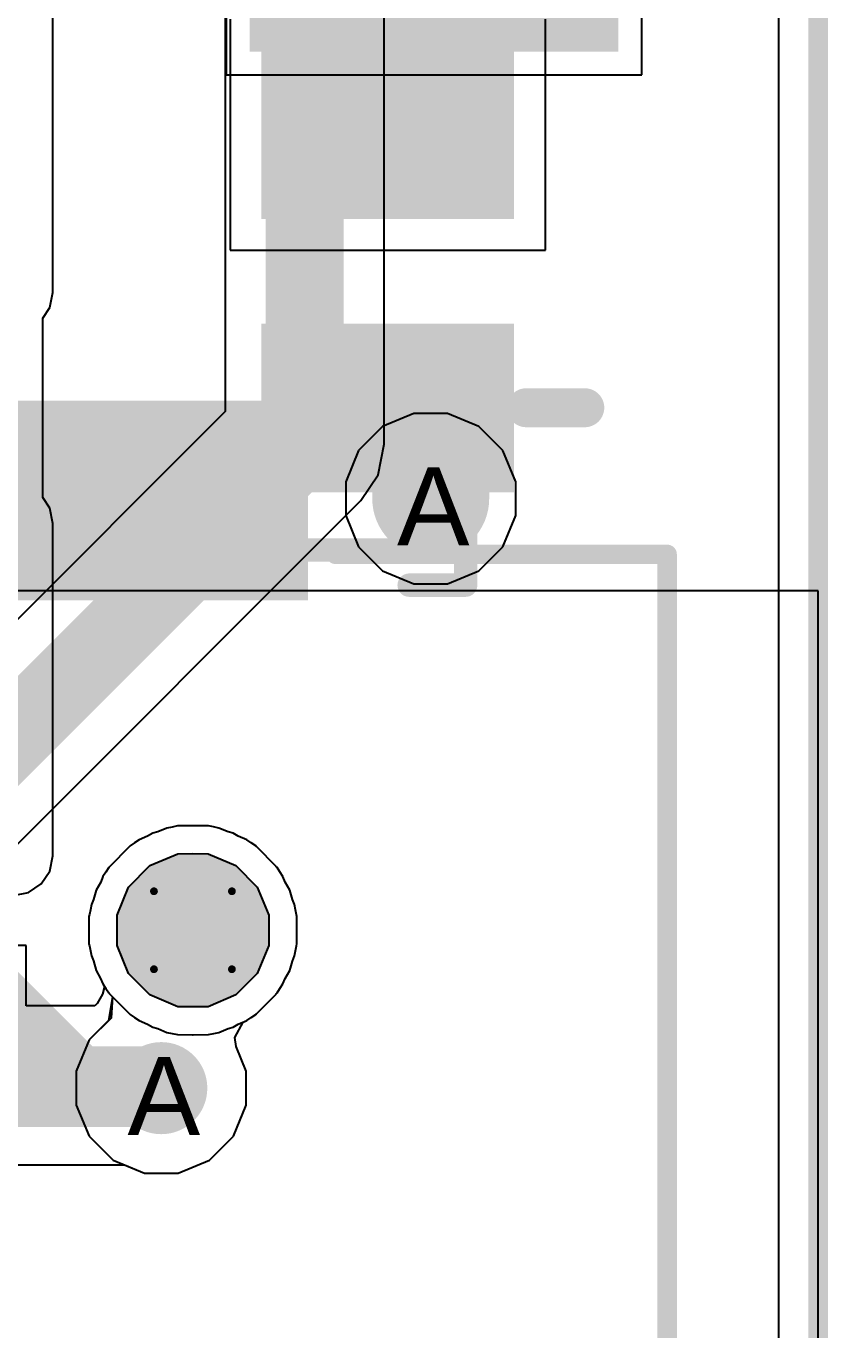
# Model space of a CAD drawing. Header units: inches. Extents: x 0 to 5271, y 0 to 5417.
# Drawn here: x 144.84 to 150.06, y 63.76 to 72.26 of the extents above; entities that cross this region are included whole.
import ezdxf

# ---------------------------------------------------------------- set-up
doc = ezdxf.new("R2010")
doc.units = ezdxf.units.IN
for name, color, linetype in [('Board_Outline', 216, 'Continuous'), ('Bottom Layer', 5, 'Continuous'), ('Bottom Overlay', 54, 'Continuous'), ('Bottom Paste', 16, 'Continuous'), ('Bottom Solder', 6, 'Continuous'), ('Drill Drawing', 1, 'Continuous'), ('L2_GND1', 16, 'Continuous'), ('L3_SIG1', 76, 'Continuous'), ('L4_PWR', 90, 'Continuous'), ('L5_GND2', 156, 'Continuous'), ('L6_SIG2', 130, 'Continuous'), ('L7_GND3', 216, 'Continuous'), ('Multi-Layer', 9, 'Continuous'), ('Pad Holes', 156, 'Continuous'), ('Top Layer', 1, 'Continuous'), ('Top Overlay', 2, 'Continuous'), ('Top Paste', 8, 'Continuous'), ('Top Solder', 216, 'Continuous'), ('Via Holes', 16, 'Continuous')]:
    doc.layers.add(name, color=color, linetype=linetype)
doc.styles.add('Arial', font='', dxfattribs={"height": 0.2})
doc.styles.get('Arial').set_extended_font_data('Arial')

# ---------------------------------------------------------------- blocks, each defined once
blk = doc.blocks.new('TF31_30S_0_5SH_800__B_121')
at = {"layer": 'Bottom Layer'}
blk.add_hatch(color=5, dxfattribs=at).paths.add_polyline_path([(10.15, 0.525), (8.25, 0.525), (8.25, 2.725), (10.15, 2.725)])
at = {"layer": 'Bottom Paste'}
blk.add_hatch(color=16, dxfattribs=at).paths.add_polyline_path([(10.15, 0.525), (8.25, 0.525), (8.25, 2.725), (10.15, 2.725)])
at = {"layer": 'Bottom Solder'}
blk.add_hatch(color=6, dxfattribs=at).paths.add_polyline_path([(10.2516, 0.4234), (8.1484, 0.4234), (8.1484, 2.8266), (10.2516, 2.8266)])
blk = doc.blocks.new('SMD3535_338')
at = {"layer": 'Top Layer'}
for points in [[(-2.41, 1.3885), (-0.865, 1.3885), (-0.865, 0.3915), (-2.41, 0.3915)], [(0.8651, 1.3885), (2.4101, 1.3885), (2.4101, 0.3915), (0.8651, 0.3915)], [(-2.41, -0.3915), (-0.865, -0.3915), (-0.865, -1.3885), (-2.41, -1.3885)], [(0.8651, -0.3915), (2.4101, -0.3915), (2.4101, -1.3885), (0.8651, -1.3885)]]:
    blk.add_hatch(color=1, dxfattribs=at).paths.add_polyline_path(points)
at = {"layer": 'Top Paste'}
for points in [[(-2.41, 1.3885), (-0.865, 1.3885), (-0.865, 0.3915), (-2.41, 0.3915)], [(0.8651, 1.3885), (2.4101, 1.3885), (2.4101, 0.3915), (0.8651, 0.3915)], [(-2.41, -0.3915), (-0.865, -0.3915), (-0.865, -1.3885), (-2.41, -1.3885)], [(0.8651, -0.3915), (2.4101, -0.3915), (2.4101, -1.3885), (0.8651, -1.3885)]]:
    blk.add_hatch(color=8, dxfattribs=at).paths.add_polyline_path(points)
at = {"layer": 'Top Solder'}
for points in [[(-2.4608, 1.4393), (-0.8142, 1.4393), (-0.8142, 0.3407), (-2.4608, 0.3407)], [(0.8143, 1.4393), (2.4609, 1.4393), (2.4609, 0.3407), (0.8143, 0.3407)], [(-2.4608, -0.3407), (-0.8142, -0.3407), (-0.8142, -1.4393), (-2.4608, -1.4393)], [(0.8143, -0.3407), (2.4609, -0.3407), (2.4609, -1.4393), (0.8143, -1.4393)]]:
    blk.add_hatch(color=216, dxfattribs=at).paths.add_polyline_path(points)
at = {"layer": 'Top Overlay'}
for points in [[(-1.9162, 1.5789, 0.1524, 0.1524, 0), (-1.9162, 1.8162, 0.1524, 0.1524, 0)], [(-1.9162, 1.8162, 0.1524, 0.1524, 0), (1.9162, 1.8162, 0.1524, 0.1524, 0)], [(1.9162, 1.5789, 0.1524, 0.1524, 0), (1.9162, 1.8162, 0.1524, 0.1524, 0)], [(-2.7432, 0.8382, 0.254, 0.254, 0), (-2.7432, 1.0922, 0.254, 0.254, 0)], [(-2.7432, 1.0922, 0.254, 0.254, 0), (-2.6162, 0.9652, 0.254, 0.254, 0)], [(-2.7432, 0.8382, 0.254, 0.254, 0), (-2.6162, 0.9652, 0.254, 0.254, 0)], [(2.54, -0.889, 0.254, 0.254, 0), (2.921, -0.889, 0.254, 0.254, 0)], [(-1.9162, -1.8162, 0.1524, 0.1524, 0), (-1.9162, -1.5789, 0.1524, 0.1524, 0)], [(1.9162, -1.8162, 0.1524, 0.1524, 0), (1.9162, -1.5789, 0.1524, 0.1524, 0)], [(2.1448, -2.0448, 0.1524, 0.1524, 0), (2.1448, -1.5789, 0.1524, 0.1524, 0)], [(-1.9162, -1.8162, 0.1524, 0.1524, 0), (1.9162, -1.8162, 0.1524, 0.1524, 0)], [(1.7768, -2.0448, 0.1524, 0.1524, 0), (2.1448, -2.0448, 0.1524, 0.1524, 0)]]:
    blk.add_lwpolyline(points, format="xyseb", dxfattribs=at)
for points in [[(-1.9543, 1.8162, 0.0762, 0.0762, 1), (-1.8781, 1.8162, 0.0762, 0.0762, 1)], [(-1.9543, 1.8162, 0.0762, 0.0762, 1), (-1.8781, 1.8162, 0.0762, 0.0762, 1)], [(1.8781, 1.8162, 0.0762, 0.0762, 1), (1.9543, 1.8162, 0.0762, 0.0762, 1)], [(1.8781, 1.8162, 0.0762, 0.0762, 1), (1.9543, 1.8162, 0.0762, 0.0762, 1)], [(-1.9543, 1.5789, 0.0762, 0.0762, 1), (-1.8781, 1.5789, 0.0762, 0.0762, 1)], [(1.8781, 1.5789, 0.0762, 0.0762, 1), (1.9543, 1.5789, 0.0762, 0.0762, 1)], [(-2.8067, 1.0922, 0.127, 0.127, 1), (-2.6797, 1.0922, 0.127, 0.127, 1)], [(-2.8067, 1.0922, 0.127, 0.127, 1), (-2.6797, 1.0922, 0.127, 0.127, 1)], [(-2.6797, 0.9652, 0.127, 0.127, 1), (-2.5527, 0.9652, 0.127, 0.127, 1)], [(-2.6797, 0.9652, 0.127, 0.127, 1), (-2.5527, 0.9652, 0.127, 0.127, 1)], [(-2.8067, 0.8382, 0.127, 0.127, 1), (-2.6797, 0.8382, 0.127, 0.127, 1)], [(-2.8067, 0.8382, 0.127, 0.127, 1), (-2.6797, 0.8382, 0.127, 0.127, 1)], [(2.4765, -0.889, 0.127, 0.127, 1), (2.6035, -0.889, 0.127, 0.127, 1)], [(2.8575, -0.889, 0.127, 0.127, 1), (2.9845, -0.889, 0.127, 0.127, 1)], [(-1.9543, -1.5789, 0.0762, 0.0762, 1), (-1.8781, -1.5789, 0.0762, 0.0762, 1)], [(1.8781, -1.5789, 0.0762, 0.0762, 1), (1.9543, -1.5789, 0.0762, 0.0762, 1)], [(2.1067, -1.5789, 0.0762, 0.0762, 1), (2.1829, -1.5789, 0.0762, 0.0762, 1)], [(-1.9543, -1.8162, 0.0762, 0.0762, 1), (-1.8781, -1.8162, 0.0762, 0.0762, 1)], [(-1.9543, -1.8162, 0.0762, 0.0762, 1), (-1.8781, -1.8162, 0.0762, 0.0762, 1)], [(1.8781, -1.8162, 0.0762, 0.0762, 1), (1.9543, -1.8162, 0.0762, 0.0762, 1)], [(1.8781, -1.8162, 0.0762, 0.0762, 1), (1.9543, -1.8162, 0.0762, 0.0762, 1)], [(1.7387, -2.0448, 0.0762, 0.0762, 1), (1.8149, -2.0448, 0.0762, 0.0762, 1)], [(2.1067, -2.0448, 0.0762, 0.0762, 1), (2.1829, -2.0448, 0.0762, 0.0762, 1)], [(2.1067, -2.0448, 0.0762, 0.0762, 1), (2.1829, -2.0448, 0.0762, 0.0762, 1)]]:
    blk.add_lwpolyline(points, format="xyseb", close=True, dxfattribs=at)
blk = doc.blocks.new('TF_01A_B_532')
at = {"layer": 'Bottom Layer'}
blk.add_hatch(color=5, dxfattribs=at).paths.add_polyline_path([(-8.3458, 6.3999), (-7.1459, 6.3999), (-7.1459, 4.1999), (-8.3458, 4.1999)])
at = {"layer": 'Bottom Paste'}
blk.add_hatch(color=16, dxfattribs=at).paths.add_polyline_path([(-8.3458, 6.3999), (-7.1459, 6.3999), (-7.1459, 4.1999), (-8.3458, 4.1999)])
at = {"layer": 'Bottom Solder'}
blk.add_hatch(color=6, dxfattribs=at).paths.add_polyline_path([(-8.3966, 6.4507), (-7.0951, 6.4507), (-7.0951, 4.1491), (-8.3966, 4.1491)])
h = blk.add_hatch(color=6, dxfattribs=at)
edge = h.paths.add_edge_path()
edge.add_arc((-4.946, 5.7), 0.1016, 0, 360)
at = {"layer": 'Pad Holes'}
h = blk.add_hatch(color=7, dxfattribs=at)
edge = h.paths.add_edge_path()
edge.add_arc((-4.946, 5.7), 0.5, 0, 360)
at = {"layer": 'Top Solder'}
h = blk.add_hatch(color=216, dxfattribs=at)
edge = h.paths.add_edge_path()
edge.add_arc((-4.946, 5.7), 0.1016, 0, 360)
at = {"layer": 'Bottom Overlay'}
for points in [[(-7.3948, 6.6304, 0.127, 0.127, 0), (-7.3948, 8.7894, 0.127, 0.127, 0)], [(-0.0212, 8.7894, 0.127, 0.127, 0), (-7.3948, 8.7894, 0.127, 0.127, 0)]]:
    blk.add_lwpolyline(points, format="xyseb", dxfattribs=at)
for points in [[(-7.4266, 8.7894, 0.0635, 0.0635, 1), (-7.3631, 8.7894, 0.0635, 0.0635, 1)], [(-7.4266, 8.7894, 0.0635, 0.0635, 1), (-7.3631, 8.7894, 0.0635, 0.0635, 1)], [(-7.4266, 6.6304, 0.0635, 0.0635, 1), (-7.3631, 6.6304, 0.0635, 0.0635, 1)]]:
    blk.add_lwpolyline(points, format="xyseb", close=True, dxfattribs=at)
at = {"layer": 'Multi-Layer'}
for p, q in [((-5.3675, 5.9802), (-5.2271, 6.1189)), ((-5.2271, 6.1189), (-5.0446, 6.1938)), ((-5.0446, 6.1938), (-4.8473, 6.1938)), ((-4.8473, 6.1938), (-4.6648, 6.1189)), ((-4.6648, 6.1189), (-4.5244, 5.9802)), ((-5.4447, 5.7987), (-5.3675, 5.9802)), ((-4.5244, 5.9802), (-4.4472, 5.7987)), ((-5.4459, 5.7), (-5.4447, 5.7987)), ((-4.4472, 5.7987), (-4.446, 5.7)), ((-5.4447, 5.6014), (-5.4459, 5.7)), ((-4.446, 5.7), (-4.4472, 5.6014)), ((-4.446, 5.7), (-4.446, 5.7)), ((-5.3675, 5.4198), (-5.4447, 5.6014)), ((-4.4472, 5.6014), (-4.5244, 5.4198)), ((-5.2271, 5.2811), (-5.3675, 5.4198)), ((-4.5244, 5.4198), (-4.6648, 5.2811)), ((-5.0446, 5.2062), (-5.2271, 5.2811)), ((-4.6648, 5.2811), (-4.8473, 5.2062)), ((-4.8473, 5.2062), (-5.0446, 5.2062))]:
    blk.add_line(p, q, dxfattribs=at)

msp = doc.modelspace()

# ---------------------------------------------------------------- hatches: boundary and pattern name
at = {"layer": 'Bottom Layer'}
h = msp.add_hatch(color=5, dxfattribs=at)
edge = h.paths.add_edge_path()
edge.add_arc((147.4755, 69.1796), 0.3, 0, 360)
h = msp.add_hatch(color=5, dxfattribs=at)
edge = h.paths.add_edge_path()
edge.add_arc((145.7198, 65.3393), 0.3, 0, 360)
at = {"layer": 'L2_GND1'}
h = msp.add_hatch(color=16, dxfattribs=at)
edge = h.paths.add_edge_path()
edge.add_arc((147.4755, 69.1796), 0.3, 0, 360)
h = msp.add_hatch(color=16, dxfattribs=at)
edge = h.paths.add_edge_path()
edge.add_arc((145.7198, 65.3393), 0.3, 0, 360)
at = {"layer": 'L3_SIG1'}
h = msp.add_hatch(color=76, dxfattribs=at)
edge = h.paths.add_edge_path()
edge.add_arc((147.4755, 69.1796), 0.3, 0, 360)
h = msp.add_hatch(color=76, dxfattribs=at)
edge = h.paths.add_edge_path()
edge.add_arc((145.7198, 65.3393), 0.3, 0, 360)
at = {"layer": 'L4_PWR'}
h = msp.add_hatch(color=90, dxfattribs=at)
edge = h.paths.add_edge_path()
edge.add_arc((147.4755, 69.1796), 0.3, 0, 360)
h = msp.add_hatch(color=90, dxfattribs=at)
edge = h.paths.add_edge_path()
edge.add_arc((145.7198, 65.3393), 0.3, 0, 360)
at = {"layer": 'L5_GND2'}
h = msp.add_hatch(color=156, dxfattribs=at)
edge = h.paths.add_edge_path()
edge.add_arc((147.4755, 69.1796), 0.3, 0, 360)
h = msp.add_hatch(color=156, dxfattribs=at)
edge = h.paths.add_edge_path()
edge.add_arc((145.7198, 65.3393), 0.3, 0, 360)
at = {"layer": 'L6_SIG2'}
h = msp.add_hatch(color=130, dxfattribs=at)
edge = h.paths.add_edge_path()
edge.add_arc((147.4755, 69.1796), 0.3, 0, 360)
h = msp.add_hatch(color=130, dxfattribs=at)
edge = h.paths.add_edge_path()
edge.add_arc((145.7198, 65.3393), 0.3, 0, 360)
at = {"layer": 'L7_GND3'}
h = msp.add_hatch(color=216, dxfattribs=at)
edge = h.paths.add_edge_path()
edge.add_arc((147.4755, 69.1796), 0.3, 0, 360)
h = msp.add_hatch(color=216, dxfattribs=at)
edge = h.paths.add_edge_path()
edge.add_arc((145.7198, 65.3393), 0.3, 0, 360)
at = {"layer": 'Top Layer'}
h = msp.add_hatch(color=1, dxfattribs=at)
edge = h.paths.add_edge_path()
edge.add_arc((147.4755, 69.1796), 0.3, 0, 360)
h = msp.add_hatch(color=1, dxfattribs=at)
edge = h.paths.add_edge_path()
edge.add_arc((145.7198, 65.3393), 0.3, 0, 360)
at = {"layer": 'Via Holes'}
h = msp.add_hatch(color=7, dxfattribs=at)
edge = h.paths.add_edge_path()
edge.add_arc((147.4755, 69.1796), 0.15, 0, 360)
h = msp.add_hatch(color=7, dxfattribs=at)
edge = h.paths.add_edge_path()
edge.add_arc((145.7198, 65.3393), 0.15, 0, 360)

# ---------------------------------------------------------------- linework, layer by layer
at = {"layer": 'Board_Outline'}
msp.add_lwpolyline([(150, 0, 0.127, 0.127, 0), (150, 110, 0.127, 0.127, 0)], format="xyseb", dxfattribs=at)
at = {"layer": 'Bottom Layer'}
for p, q in [((149.741, 109.741), (149.741, 68.5799)), ((146.1432, 74.348), (146.1432, 71.94)), ((148.8512, 71.94), (148.8512, 74.348)), ((146.1432, 71.94), (148.8512, 71.94)), ((149.741, 68.5799), (133.8722, 68.5799)), ((150, 68.5799), (134.1262, 68.5799)), ((150, 53.0937), (150, 68.5799))]:
    msp.add_line(p, q, dxfattribs=at)
at = {"layer": 'Drill Drawing'}
for points in [[(145.6721, 66.622, 0.0508, 0.0508, 0), (146.1801, 66.622, 0.0508, 0.0508, 0)], [(145.6721, 66.114, 0.0508, 0.0508, 0), (145.6721, 66.622, 0.0508, 0.0508, 0)], [(146.1801, 66.114, 0.0508, 0.0508, 0), (146.1801, 66.622, 0.0508, 0.0508, 0)], [(145.6721, 66.114, 0.0508, 0.0508, 0), (146.1801, 66.114, 0.0508, 0.0508, 0)]]:
    msp.add_lwpolyline(points, format="xyseb", dxfattribs=at)
for points in [[(145.6594, 66.622, 0.0254, 0.0254, 1), (145.6848, 66.622, 0.0254, 0.0254, 1)], [(145.6594, 66.622, 0.0254, 0.0254, 1), (145.6848, 66.622, 0.0254, 0.0254, 1)], [(146.1674, 66.622, 0.0254, 0.0254, 1), (146.1928, 66.622, 0.0254, 0.0254, 1)], [(146.1674, 66.622, 0.0254, 0.0254, 1), (146.1928, 66.622, 0.0254, 0.0254, 1)], [(145.6594, 66.114, 0.0254, 0.0254, 1), (145.6848, 66.114, 0.0254, 0.0254, 1)], [(145.6594, 66.114, 0.0254, 0.0254, 1), (145.6848, 66.114, 0.0254, 0.0254, 1)], [(146.1674, 66.114, 0.0254, 0.0254, 1), (146.1928, 66.114, 0.0254, 0.0254, 1)], [(146.1674, 66.114, 0.0254, 0.0254, 1), (146.1928, 66.114, 0.0254, 0.0254, 1)]]:
    msp.add_lwpolyline(points, format="xyseb", close=True, dxfattribs=at)
at = {"layer": 'L2_GND1'}
for p, q in [((149.741, 73.9214), (149.741, 49.6387)), ((147.3653, 69.7336), (147.1617, 69.6492)), ((147.5857, 69.7336), (147.3653, 69.7336)), ((147.7893, 69.6492), (147.5857, 69.7336)), ((147.1617, 69.6492), (147.0058, 69.4934)), ((147.9451, 69.4934), (147.7893, 69.6492)), ((147.0058, 69.4934), (146.9215, 69.2898)), ((148.0295, 69.2898), (147.9451, 69.4934)), ((146.9215, 69.2898), (146.9215, 69.0694)), ((148.0295, 69.0694), (148.0295, 69.2898)), ((146.9215, 69.0694), (147.0058, 68.8658)), ((147.9451, 68.8658), (148.0295, 69.0694)), ((147.0058, 68.8658), (147.1617, 68.7099)), ((147.7893, 68.7099), (147.9451, 68.8658)), ((147.1617, 68.7099), (147.3653, 68.6256)), ((147.5857, 68.6256), (147.7893, 68.7099)), ((147.3653, 68.6256), (147.5857, 68.6256)), ((145.7566, 67.0336), (145.6976, 67.0085)), ((145.7905, 67.0406), (145.7566, 67.0336)), ((145.8253, 67.048), (145.7905, 67.0406)), ((145.9239, 67.0492), (145.8253, 67.048)), ((145.9262, 67.0488), (145.9239, 67.0492)), ((145.9284, 67.0492), (145.9262, 67.0488)), ((146.0271, 67.048), (145.9284, 67.0492)), ((146.061, 67.0408), (146.0271, 67.048)), ((146.0957, 67.0336), (146.061, 67.0408)), ((146.1548, 67.0085), (146.0957, 67.0336)), ((145.546, 66.9366), (145.517, 66.9169)), ((145.575, 66.9564), (145.546, 66.9366)), ((145.6303, 66.9799), (145.575, 66.9564)), ((145.6645, 66.9996), (145.6303, 66.9799)), ((145.6976, 67.0085), (145.6645, 66.9996)), ((146.1878, 66.9996), (146.1548, 67.0085)), ((146.2218, 66.98), (146.1878, 66.9996)), ((146.2773, 66.9564), (146.2218, 66.98)), ((146.3062, 66.9367), (146.2773, 66.9564)), ((146.3354, 66.9169), (146.3062, 66.9367)), ((145.51, 66.9104), (145.3838, 66.7842)), ((145.5112, 66.9111), (145.51, 66.9104)), ((145.517, 66.9169), (145.5112, 66.9111)), ((146.3412, 66.9111), (146.3354, 66.9169)), ((146.3423, 66.9104), (146.3412, 66.9111)), ((146.4685, 66.7842), (146.3423, 66.9104)), ((145.3783, 66.7766), (145.359, 66.7472)), ((145.3808, 66.7791), (145.3783, 66.7766)), ((145.3838, 66.7842), (145.3808, 66.7791)), ((146.4714, 66.7792), (146.4685, 66.7842)), ((146.474, 66.7766), (146.4714, 66.7792)), ((146.4931, 66.7476), (146.474, 66.7766)), ((145.3249, 66.6822), (145.2945, 66.6296)), ((145.3396, 66.718), (145.3249, 66.6822)), ((145.359, 66.7472), (145.3396, 66.718)), ((146.5127, 66.718), (146.4931, 66.7476)), ((146.5276, 66.6819), (146.5127, 66.718)), ((146.5578, 66.6296), (146.5276, 66.6819)), ((145.2945, 66.6296), (145.2781, 66.5682)), ((146.5741, 66.5685), (146.5578, 66.6296)), ((145.2646, 66.5355), (145.2579, 66.5012)), ((145.2781, 66.5682), (145.2646, 66.5355)), ((146.5877, 66.5355), (146.5741, 66.5685)), ((146.5944, 66.5011), (146.5877, 66.5355)), ((145.2516, 66.4695), (145.2483, 66.4573)), ((145.2483, 66.4573), (145.2483, 66.2788)), ((145.2579, 66.5012), (145.2516, 66.4695)), ((146.6008, 66.4688), (146.5944, 66.5011)), ((146.6039, 66.4573), (146.6008, 66.4688)), ((146.6039, 66.2788), (146.6039, 66.4573)), ((145.2483, 66.2788), (145.2516, 66.2667)), ((145.2516, 66.2667), (145.258, 66.2347)), ((146.5944, 66.2349), (146.6009, 66.2674)), ((146.6009, 66.2674), (146.6039, 66.2788)), ((145.258, 66.2347), (145.2646, 66.2005)), ((145.2646, 66.2005), (145.2781, 66.1677)), ((146.5741, 66.1673), (146.5877, 66.2005)), ((146.5877, 66.2005), (146.5944, 66.2349)), ((145.2781, 66.1677), (145.2945, 66.1064)), ((145.2945, 66.1064), (145.3248, 66.054)), ((146.5277, 66.0543), (146.5578, 66.1064)), ((146.5578, 66.1064), (146.5741, 66.1673)), ((145.3248, 66.054), (145.3396, 66.018)), ((145.3396, 66.018), (145.359, 65.9888)), ((146.4933, 65.9886), (146.5127, 66.018)), ((146.5127, 66.018), (146.5277, 66.0543)), ((145.359, 65.9888), (145.3783, 65.9594)), ((145.4015, 65.9341), (145.3765, 65.7795)), ((145.3783, 65.9594), (145.3809, 65.9568)), ((145.3809, 65.9568), (145.3838, 65.9518)), ((145.3838, 65.9518), (145.4015, 65.9341)), ((146.3423, 65.8256), (146.4685, 65.9518)), ((146.4685, 65.9518), (146.4713, 65.9567)), ((146.4713, 65.9567), (146.474, 65.9594)), ((146.474, 65.9594), (146.4933, 65.9886)), ((145.3765, 65.7795), (145.2501, 65.6531)), ((146.1982, 65.6691), (146.253, 65.7692)), ((146.253, 65.7692), (146.2773, 65.7796)), ((146.2773, 65.7796), (146.3064, 65.7994)), ((146.3064, 65.7994), (146.3354, 65.819)), ((146.3354, 65.819), (146.3413, 65.8251)), ((146.3413, 65.8251), (146.3423, 65.8256)), ((146.2073, 65.6102), (146.1982, 65.6691)), ((145.2501, 65.6531), (145.1658, 65.4495)), ((146.2738, 65.4495), (146.2073, 65.6102)), ((145.1658, 65.4495), (145.1658, 65.2291)), ((146.2738, 65.2291), (146.2738, 65.4495)), ((145.1658, 65.2291), (145.2501, 65.0255)), ((146.1895, 65.0255), (146.2738, 65.2291)), ((145.2501, 65.0255), (145.406, 64.8697)), ((146.0336, 64.8697), (146.1895, 65.0255)), ((145.406, 64.8697), (145.6096, 64.7853)), ((145.83, 64.7853), (146.0336, 64.8697)), ((145.6096, 64.7853), (145.83, 64.7853))]:
    msp.add_line(p, q, dxfattribs=at)
at = {"layer": 'L3_SIG1'}
for p, q in [((149.741, 109.741), (149.741, 0.259)), ((145.7566, 67.0336), (145.6976, 67.0085)), ((145.7905, 67.0406), (145.7566, 67.0336)), ((145.8253, 67.048), (145.7905, 67.0406)), ((145.9239, 67.0492), (145.8253, 67.048)), ((145.9262, 67.0488), (145.9239, 67.0492)), ((145.9284, 67.0492), (145.9262, 67.0488)), ((146.0271, 67.048), (145.9284, 67.0492)), ((146.061, 67.0408), (146.0271, 67.048)), ((146.0957, 67.0336), (146.061, 67.0408)), ((146.1548, 67.0085), (146.0957, 67.0336)), ((145.546, 66.9366), (145.517, 66.9169)), ((145.575, 66.9564), (145.546, 66.9366)), ((145.6303, 66.9799), (145.575, 66.9564)), ((145.6645, 66.9996), (145.6303, 66.9799)), ((145.6976, 67.0085), (145.6645, 66.9996)), ((146.1878, 66.9996), (146.1548, 67.0085)), ((146.2218, 66.98), (146.1878, 66.9996)), ((146.2773, 66.9564), (146.2218, 66.98)), ((146.3062, 66.9367), (146.2773, 66.9564)), ((146.3354, 66.9169), (146.3062, 66.9367)), ((145.51, 66.9104), (145.3838, 66.7842)), ((145.5112, 66.9111), (145.51, 66.9104)), ((145.517, 66.9169), (145.5112, 66.9111)), ((146.3412, 66.9111), (146.3354, 66.9169)), ((146.3423, 66.9104), (146.3412, 66.9111)), ((146.4685, 66.7842), (146.3423, 66.9104)), ((145.3783, 66.7766), (145.359, 66.7472)), ((145.3808, 66.7791), (145.3783, 66.7766)), ((145.3838, 66.7842), (145.3808, 66.7791)), ((146.4714, 66.7792), (146.4685, 66.7842)), ((146.474, 66.7766), (146.4714, 66.7792)), ((146.4931, 66.7476), (146.474, 66.7766)), ((145.3249, 66.6822), (145.2945, 66.6296)), ((145.3396, 66.718), (145.3249, 66.6822)), ((145.359, 66.7472), (145.3396, 66.718)), ((146.5127, 66.718), (146.4931, 66.7476)), ((146.5276, 66.6819), (146.5127, 66.718)), ((146.5578, 66.6296), (146.5276, 66.6819)), ((145.2945, 66.6296), (145.2781, 66.5682)), ((146.5741, 66.5685), (146.5578, 66.6296)), ((145.2646, 66.5355), (145.2579, 66.5012)), ((145.2781, 66.5682), (145.2646, 66.5355)), ((146.5877, 66.5355), (146.5741, 66.5685)), ((146.5944, 66.5011), (146.5877, 66.5355)), ((145.2516, 66.4695), (145.2483, 66.4573)), ((145.2483, 66.4573), (145.2483, 66.2788)), ((145.2579, 66.5012), (145.2516, 66.4695)), ((146.6008, 66.4688), (146.5944, 66.5011)), ((146.6039, 66.4573), (146.6008, 66.4688)), ((146.6039, 66.2788), (146.6039, 66.4573)), ((145.2483, 66.2788), (145.2516, 66.2667)), ((145.2516, 66.2667), (145.258, 66.2347)), ((146.5944, 66.2349), (146.6009, 66.2674)), ((146.6009, 66.2674), (146.6039, 66.2788)), ((145.258, 66.2347), (145.2646, 66.2005)), ((145.2646, 66.2005), (145.2781, 66.1677)), ((146.5741, 66.1673), (146.5877, 66.2005)), ((146.5877, 66.2005), (146.5944, 66.2349)), ((145.2781, 66.1677), (145.2945, 66.1064)), ((145.2945, 66.1064), (145.3248, 66.054)), ((146.5277, 66.0543), (146.5578, 66.1064)), ((146.5578, 66.1064), (146.5741, 66.1673)), ((145.3248, 66.054), (145.3396, 66.018)), ((145.3396, 66.018), (145.359, 65.9888)), ((146.4933, 65.9886), (146.5127, 66.018)), ((146.5127, 66.018), (146.5277, 66.0543)), ((145.359, 65.9888), (145.3783, 65.9594)), ((145.4015, 65.9341), (145.3765, 65.7795)), ((145.3783, 65.9594), (145.3809, 65.9568)), ((145.3809, 65.9568), (145.3838, 65.9518)), ((145.3838, 65.9518), (145.4015, 65.9341)), ((146.3423, 65.8256), (146.4685, 65.9518)), ((146.4685, 65.9518), (146.4713, 65.9567)), ((146.4713, 65.9567), (146.474, 65.9594)), ((146.474, 65.9594), (146.4933, 65.9886)), ((145.3765, 65.7795), (145.2501, 65.6531)), ((146.1982, 65.6691), (146.253, 65.7692)), ((146.253, 65.7692), (146.2773, 65.7796)), ((146.2773, 65.7796), (146.3064, 65.7994)), ((146.3064, 65.7994), (146.3354, 65.819)), ((146.3354, 65.819), (146.3413, 65.8251)), ((146.3413, 65.8251), (146.3423, 65.8256)), ((146.2073, 65.6102), (146.1982, 65.6691)), ((145.2501, 65.6531), (145.1658, 65.4495)), ((146.2738, 65.4495), (146.2073, 65.6102)), ((145.1658, 65.4495), (145.1658, 65.2291)), ((146.2738, 65.2291), (146.2738, 65.4495)), ((145.1658, 65.2291), (145.2501, 65.0255)), ((146.1895, 65.0255), (146.2738, 65.2291)), ((145.2501, 65.0255), (145.406, 64.8697)), ((146.0336, 64.8697), (146.1895, 65.0255)), ((145.406, 64.8697), (145.6096, 64.7853)), ((145.83, 64.7853), (146.0336, 64.8697)), ((145.6096, 64.7853), (145.83, 64.7853))]:
    msp.add_line(p, q, dxfattribs=at)
at = {"layer": 'L4_PWR'}
for p, q in [((149.741, 73.9214), (149.741, 49.6387)), ((147.3653, 69.7336), (147.1617, 69.6492)), ((147.5857, 69.7336), (147.3653, 69.7336)), ((147.7893, 69.6492), (147.5857, 69.7336)), ((147.1617, 69.6492), (147.0058, 69.4934)), ((147.9451, 69.4934), (147.7893, 69.6492)), ((147.0058, 69.4934), (146.9215, 69.2898)), ((148.0295, 69.2898), (147.9451, 69.4934)), ((146.9215, 69.2898), (146.9215, 69.0694)), ((148.0295, 69.0694), (148.0295, 69.2898)), ((146.9215, 69.0694), (147.0058, 68.8658)), ((147.9451, 68.8658), (148.0295, 69.0694)), ((147.0058, 68.8658), (147.1617, 68.7099)), ((147.7893, 68.7099), (147.9451, 68.8658)), ((147.1617, 68.7099), (147.3653, 68.6256)), ((147.5857, 68.6256), (147.7893, 68.7099)), ((147.3653, 68.6256), (147.5857, 68.6256)), ((145.7566, 67.0336), (145.6976, 67.0085)), ((145.7905, 67.0406), (145.7566, 67.0336)), ((145.8253, 67.048), (145.7905, 67.0406)), ((145.9239, 67.0492), (145.8253, 67.048)), ((145.9262, 67.0488), (145.9239, 67.0492)), ((145.9284, 67.0492), (145.9262, 67.0488)), ((146.0271, 67.048), (145.9284, 67.0492)), ((146.061, 67.0408), (146.0271, 67.048)), ((146.0957, 67.0336), (146.061, 67.0408)), ((146.1548, 67.0085), (146.0957, 67.0336)), ((145.546, 66.9366), (145.517, 66.9169)), ((145.575, 66.9564), (145.546, 66.9366)), ((145.6303, 66.9799), (145.575, 66.9564)), ((145.6645, 66.9996), (145.6303, 66.9799)), ((145.6976, 67.0085), (145.6645, 66.9996)), ((146.1878, 66.9996), (146.1548, 67.0085)), ((146.2218, 66.98), (146.1878, 66.9996)), ((146.2773, 66.9564), (146.2218, 66.98)), ((146.3062, 66.9367), (146.2773, 66.9564)), ((146.3354, 66.9169), (146.3062, 66.9367)), ((145.51, 66.9104), (145.3838, 66.7842)), ((145.5112, 66.9111), (145.51, 66.9104)), ((145.517, 66.9169), (145.5112, 66.9111)), ((146.3412, 66.9111), (146.3354, 66.9169)), ((146.3423, 66.9104), (146.3412, 66.9111)), ((146.4685, 66.7842), (146.3423, 66.9104)), ((145.3783, 66.7766), (145.359, 66.7472)), ((145.3808, 66.7791), (145.3783, 66.7766)), ((145.3838, 66.7842), (145.3808, 66.7791)), ((146.4714, 66.7792), (146.4685, 66.7842)), ((146.474, 66.7766), (146.4714, 66.7792)), ((146.4931, 66.7476), (146.474, 66.7766)), ((145.3249, 66.6822), (145.2945, 66.6296)), ((145.3396, 66.718), (145.3249, 66.6822)), ((145.359, 66.7472), (145.3396, 66.718)), ((146.5127, 66.718), (146.4931, 66.7476)), ((146.5276, 66.6819), (146.5127, 66.718)), ((146.5578, 66.6296), (146.5276, 66.6819)), ((145.2945, 66.6296), (145.2781, 66.5682)), ((146.5741, 66.5685), (146.5578, 66.6296)), ((145.2646, 66.5355), (145.2579, 66.5012)), ((145.2781, 66.5682), (145.2646, 66.5355)), ((146.5877, 66.5355), (146.5741, 66.5685)), ((146.5944, 66.5011), (146.5877, 66.5355)), ((145.2516, 66.4695), (145.2483, 66.4573)), ((145.2483, 66.4573), (145.2483, 66.2788)), ((145.2579, 66.5012), (145.2516, 66.4695)), ((146.6008, 66.4688), (146.5944, 66.5011)), ((146.6039, 66.4573), (146.6008, 66.4688)), ((146.6039, 66.2788), (146.6039, 66.4573)), ((145.2483, 66.2788), (145.2516, 66.2667)), ((145.2516, 66.2667), (145.258, 66.2347)), ((146.5944, 66.2349), (146.6009, 66.2674)), ((146.6009, 66.2674), (146.6039, 66.2788)), ((145.258, 66.2347), (145.2646, 66.2005)), ((145.2646, 66.2005), (145.2781, 66.1677)), ((146.5741, 66.1673), (146.5877, 66.2005)), ((146.5877, 66.2005), (146.5944, 66.2349)), ((145.2781, 66.1677), (145.2945, 66.1064)), ((145.2945, 66.1064), (145.3248, 66.054)), ((146.5277, 66.0543), (146.5578, 66.1064)), ((146.5578, 66.1064), (146.5741, 66.1673)), ((145.3248, 66.054), (145.3396, 66.018)), ((145.3396, 66.018), (145.359, 65.9888)), ((146.4933, 65.9886), (146.5127, 66.018)), ((146.5127, 66.018), (146.5277, 66.0543)), ((145.359, 65.9888), (145.3783, 65.9594)), ((145.3783, 65.9594), (145.3809, 65.9568)), ((145.3809, 65.9568), (145.3838, 65.9518)), ((145.3838, 65.9518), (145.51, 65.8256)), ((146.3423, 65.8256), (146.4685, 65.9518)), ((146.4685, 65.9518), (146.4713, 65.9567)), ((146.4713, 65.9567), (146.474, 65.9594)), ((146.474, 65.9594), (146.4933, 65.9886)), ((145.51, 65.8256), (145.5111, 65.825)), ((145.5111, 65.825), (145.517, 65.819)), ((145.517, 65.819), (145.5462, 65.7993)), ((145.5462, 65.7993), (145.575, 65.7796)), ((145.575, 65.7796), (145.6308, 65.7559)), ((145.6308, 65.7559), (145.6645, 65.7364)), ((146.1878, 65.7364), (146.2214, 65.7558)), ((146.2214, 65.7558), (146.2773, 65.7796)), ((146.2773, 65.7796), (146.3064, 65.7994)), ((146.3064, 65.7994), (146.3354, 65.819)), ((146.3354, 65.819), (146.3413, 65.8251)), ((146.3413, 65.8251), (146.3423, 65.8256)), ((145.6645, 65.7364), (145.6972, 65.7276)), ((145.6972, 65.7276), (145.7566, 65.7024)), ((145.7566, 65.7024), (145.7913, 65.6952)), ((145.7913, 65.6952), (145.8253, 65.688)), ((145.8253, 65.688), (145.9239, 65.6868)), ((145.9239, 65.6868), (145.925, 65.687)), ((145.925, 65.687), (145.9262, 65.6867)), ((145.9262, 65.6867), (145.9273, 65.687)), ((145.9273, 65.687), (145.9284, 65.6868)), ((145.9284, 65.6868), (146.0271, 65.688)), ((146.0271, 65.688), (146.0618, 65.6953)), ((146.0618, 65.6953), (146.0957, 65.7024)), ((146.0957, 65.7024), (146.1552, 65.7277)), ((146.1552, 65.7277), (146.1878, 65.7364))]:
    msp.add_line(p, q, dxfattribs=at)
for points in [[(144.2741, 66.2491, 0.508, 0.508, 0), (145.1839, 65.3393, 0.508, 0.508, 0)], [(139.8166, 65.3393, 0.508, 0.508, 0), (145.1839, 65.3393, 0.508, 0.508, 0)], [(145.1839, 65.3393, 0.508, 0.508, 0), (145.7198, 65.3393, 0.508, 0.508, 0)]]:
    msp.add_lwpolyline(points, format="xyseb", dxfattribs=at)
for points in [[(145.0569, 65.3393, 0.254, 0.254, 1), (145.3109, 65.3393, 0.254, 0.254, 1)], [(145.0569, 65.3393, 0.254, 0.254, 1), (145.3109, 65.3393, 0.254, 0.254, 1)], [(145.0569, 65.3393, 0.254, 0.254, 1), (145.3109, 65.3393, 0.254, 0.254, 1)], [(145.5928, 65.3393, 0.254, 0.254, 1), (145.8468, 65.3393, 0.254, 0.254, 1)]]:
    msp.add_lwpolyline(points, format="xyseb", close=True, dxfattribs=at)
at = {"layer": 'L5_GND2'}
for p, q in [((149.741, 109.741), (149.741, 0.259)), ((145.7566, 67.0336), (145.6976, 67.0085)), ((145.7905, 67.0406), (145.7566, 67.0336)), ((145.8253, 67.048), (145.7905, 67.0406)), ((145.9239, 67.0492), (145.8253, 67.048)), ((145.9262, 67.0488), (145.9239, 67.0492)), ((145.9284, 67.0492), (145.9262, 67.0488)), ((146.0271, 67.048), (145.9284, 67.0492)), ((146.061, 67.0408), (146.0271, 67.048)), ((146.0957, 67.0336), (146.061, 67.0408)), ((146.1548, 67.0085), (146.0957, 67.0336)), ((145.546, 66.9366), (145.517, 66.9169)), ((145.575, 66.9564), (145.546, 66.9366)), ((145.6303, 66.9799), (145.575, 66.9564)), ((145.6645, 66.9996), (145.6303, 66.9799)), ((145.6976, 67.0085), (145.6645, 66.9996)), ((146.1878, 66.9996), (146.1548, 67.0085)), ((146.2218, 66.98), (146.1878, 66.9996)), ((146.2773, 66.9564), (146.2218, 66.98)), ((146.3062, 66.9367), (146.2773, 66.9564)), ((146.3354, 66.9169), (146.3062, 66.9367)), ((145.51, 66.9104), (145.3838, 66.7842)), ((145.5112, 66.9111), (145.51, 66.9104)), ((145.517, 66.9169), (145.5112, 66.9111)), ((146.3412, 66.9111), (146.3354, 66.9169)), ((146.3423, 66.9104), (146.3412, 66.9111)), ((146.4685, 66.7842), (146.3423, 66.9104)), ((145.3783, 66.7766), (145.359, 66.7472)), ((145.3808, 66.7791), (145.3783, 66.7766)), ((145.3838, 66.7842), (145.3808, 66.7791)), ((146.4714, 66.7792), (146.4685, 66.7842)), ((146.474, 66.7766), (146.4714, 66.7792)), ((146.4931, 66.7476), (146.474, 66.7766)), ((145.3249, 66.6822), (145.2945, 66.6296)), ((145.3396, 66.718), (145.3249, 66.6822)), ((145.359, 66.7472), (145.3396, 66.718)), ((146.5127, 66.718), (146.4931, 66.7476)), ((146.5276, 66.6819), (146.5127, 66.718)), ((146.5578, 66.6296), (146.5276, 66.6819)), ((145.2945, 66.6296), (145.2781, 66.5682)), ((146.5741, 66.5685), (146.5578, 66.6296)), ((145.2646, 66.5355), (145.2579, 66.5012)), ((145.2781, 66.5682), (145.2646, 66.5355)), ((146.5877, 66.5355), (146.5741, 66.5685)), ((146.5944, 66.5011), (146.5877, 66.5355)), ((145.2516, 66.4695), (145.2483, 66.4573)), ((145.2483, 66.4573), (145.2483, 66.2788)), ((145.2579, 66.5012), (145.2516, 66.4695)), ((146.6008, 66.4688), (146.5944, 66.5011)), ((146.6039, 66.4573), (146.6008, 66.4688)), ((146.6039, 66.2788), (146.6039, 66.4573)), ((145.2483, 66.2788), (145.2516, 66.2667)), ((145.2516, 66.2667), (145.258, 66.2347)), ((146.5944, 66.2349), (146.6009, 66.2674)), ((146.6009, 66.2674), (146.6039, 66.2788)), ((145.258, 66.2347), (145.2646, 66.2005)), ((145.2646, 66.2005), (145.2781, 66.1677)), ((146.5741, 66.1673), (146.5877, 66.2005)), ((146.5877, 66.2005), (146.5944, 66.2349)), ((145.2781, 66.1677), (145.2945, 66.1064)), ((145.2945, 66.1064), (145.3248, 66.054)), ((146.5277, 66.0543), (146.5578, 66.1064)), ((146.5578, 66.1064), (146.5741, 66.1673)), ((145.3248, 66.054), (145.3396, 66.018)), ((145.3396, 66.018), (145.359, 65.9888)), ((146.4933, 65.9886), (146.5127, 66.018)), ((146.5127, 66.018), (146.5277, 66.0543)), ((145.359, 65.9888), (145.3783, 65.9594)), ((145.3783, 65.9594), (145.3809, 65.9568)), ((145.3809, 65.9568), (145.3838, 65.9518)), ((145.3838, 65.9518), (145.4015, 65.9341)), ((145.4015, 65.9341), (145.3932, 65.7962)), ((146.3423, 65.8256), (146.4685, 65.9518)), ((146.4685, 65.9518), (146.4713, 65.9567)), ((146.4713, 65.9567), (146.474, 65.9594)), ((146.474, 65.9594), (146.4933, 65.9886)), ((145.3932, 65.7962), (145.2501, 65.6531)), ((146.1982, 65.6691), (146.253, 65.7692)), ((146.253, 65.7692), (146.2773, 65.7796)), ((146.2773, 65.7796), (146.3064, 65.7994)), ((146.3064, 65.7994), (146.3354, 65.819)), ((146.3354, 65.819), (146.3413, 65.8251)), ((146.3413, 65.8251), (146.3423, 65.8256)), ((146.2073, 65.6102), (146.1982, 65.6691)), ((145.2501, 65.6531), (145.1658, 65.4495)), ((146.2738, 65.4495), (146.2073, 65.6102)), ((145.1658, 65.4495), (145.1658, 65.2291)), ((146.2738, 65.2291), (146.2738, 65.4495)), ((145.1658, 65.2291), (145.2501, 65.0255)), ((146.1895, 65.0255), (146.2738, 65.2291)), ((145.2501, 65.0255), (145.406, 64.8697)), ((146.0336, 64.8697), (146.1895, 65.0255)), ((145.406, 64.8697), (145.6096, 64.7853)), ((145.83, 64.7853), (146.0336, 64.8697)), ((145.6096, 64.7853), (145.83, 64.7853))]:
    msp.add_line(p, q, dxfattribs=at)
at = {"layer": 'L6_SIG2'}
for p, q in [((149.741, 109.741), (149.741, 0.259)), ((146.1369, 87.3366), (146.1369, 69.7485)), ((147.1728, 69.5339), (147.1728, 87.122)), ((146.1369, 69.7485), (135.7835, 59.3952)), ((147.1333, 69.3357), (147.1728, 69.5339)), ((147.0211, 69.1677), (147.1333, 69.3357)), ((136.3643, 58.511), (147.0211, 69.1677)), ((145.7566, 67.0336), (145.6976, 67.0085)), ((145.7905, 67.0406), (145.7566, 67.0336)), ((145.8253, 67.048), (145.7905, 67.0406)), ((145.9239, 67.0492), (145.8253, 67.048)), ((145.9262, 67.0488), (145.9239, 67.0492)), ((145.9284, 67.0492), (145.9262, 67.0488)), ((146.0271, 67.048), (145.9284, 67.0492)), ((146.061, 67.0408), (146.0271, 67.048)), ((146.0957, 67.0336), (146.061, 67.0408)), ((146.1548, 67.0085), (146.0957, 67.0336)), ((145.546, 66.9366), (145.517, 66.9169)), ((145.575, 66.9564), (145.546, 66.9366)), ((145.6303, 66.9799), (145.575, 66.9564)), ((145.6645, 66.9996), (145.6303, 66.9799)), ((145.6976, 67.0085), (145.6645, 66.9996)), ((146.1878, 66.9996), (146.1548, 67.0085)), ((146.2218, 66.98), (146.1878, 66.9996)), ((146.2773, 66.9564), (146.2218, 66.98)), ((146.3062, 66.9367), (146.2773, 66.9564)), ((146.3354, 66.9169), (146.3062, 66.9367)), ((145.51, 66.9104), (145.3838, 66.7842)), ((145.5112, 66.9111), (145.51, 66.9104)), ((145.517, 66.9169), (145.5112, 66.9111)), ((146.3412, 66.9111), (146.3354, 66.9169)), ((146.3423, 66.9104), (146.3412, 66.9111)), ((146.4685, 66.7842), (146.3423, 66.9104)), ((145.3783, 66.7766), (145.359, 66.7472)), ((145.3808, 66.7791), (145.3783, 66.7766)), ((145.3838, 66.7842), (145.3808, 66.7791)), ((146.4714, 66.7792), (146.4685, 66.7842)), ((146.474, 66.7766), (146.4714, 66.7792)), ((146.4931, 66.7476), (146.474, 66.7766)), ((145.3249, 66.6822), (145.2945, 66.6296)), ((145.3396, 66.718), (145.3249, 66.6822)), ((145.359, 66.7472), (145.3396, 66.718)), ((146.5127, 66.718), (146.4931, 66.7476)), ((146.5276, 66.6819), (146.5127, 66.718)), ((146.5578, 66.6296), (146.5276, 66.6819)), ((145.2945, 66.6296), (145.2781, 66.5682)), ((146.5741, 66.5685), (146.5578, 66.6296)), ((145.2646, 66.5355), (145.2579, 66.5012)), ((145.2781, 66.5682), (145.2646, 66.5355)), ((146.5877, 66.5355), (146.5741, 66.5685)), ((146.5944, 66.5011), (146.5877, 66.5355)), ((145.2516, 66.4695), (145.2483, 66.4573)), ((145.2483, 66.4573), (145.2483, 66.2788)), ((145.2579, 66.5012), (145.2516, 66.4695)), ((146.6008, 66.4688), (146.5944, 66.5011)), ((146.6039, 66.4573), (146.6008, 66.4688)), ((146.6039, 66.2788), (146.6039, 66.4573)), ((145.2483, 66.2788), (145.2516, 66.2667)), ((145.2516, 66.2667), (145.258, 66.2347)), ((146.5944, 66.2349), (146.6009, 66.2674)), ((146.6009, 66.2674), (146.6039, 66.2788)), ((145.258, 66.2347), (145.2646, 66.2005)), ((145.2646, 66.2005), (145.2781, 66.1677)), ((146.5741, 66.1673), (146.5877, 66.2005)), ((146.5877, 66.2005), (146.5944, 66.2349)), ((145.2781, 66.1677), (145.2945, 66.1064)), ((145.2945, 66.1064), (145.3248, 66.054)), ((146.5277, 66.0543), (146.5578, 66.1064)), ((146.5578, 66.1064), (146.5741, 66.1673)), ((145.3248, 66.054), (145.3396, 66.018)), ((145.3396, 66.018), (145.359, 65.9888)), ((146.4933, 65.9886), (146.5127, 66.018)), ((146.5127, 66.018), (146.5277, 66.0543)), ((145.359, 65.9888), (145.3783, 65.9594)), ((145.3783, 65.9594), (145.3809, 65.9568)), ((145.3809, 65.9568), (145.3838, 65.9518)), ((145.3838, 65.9518), (145.4015, 65.9341)), ((145.4015, 65.9341), (145.3932, 65.7962)), ((146.3423, 65.8256), (146.4685, 65.9518)), ((146.4685, 65.9518), (146.4713, 65.9567)), ((146.4713, 65.9567), (146.474, 65.9594)), ((146.474, 65.9594), (146.4933, 65.9886)), ((145.3932, 65.7962), (145.2501, 65.6531)), ((146.1982, 65.6691), (146.253, 65.7692)), ((146.253, 65.7692), (146.2773, 65.7796)), ((146.2773, 65.7796), (146.3064, 65.7994)), ((146.3064, 65.7994), (146.3354, 65.819)), ((146.3354, 65.819), (146.3413, 65.8251)), ((146.3413, 65.8251), (146.3423, 65.8256)), ((146.2073, 65.6102), (146.1982, 65.6691)), ((145.2501, 65.6531), (145.1658, 65.4495)), ((146.2738, 65.4495), (146.2073, 65.6102)), ((145.1658, 65.4495), (145.1658, 65.2291)), ((146.2738, 65.2291), (146.2738, 65.4495)), ((145.1658, 65.2291), (145.2501, 65.0255)), ((146.1895, 65.0255), (146.2738, 65.2291)), ((145.2501, 65.0255), (145.406, 64.8697)), ((146.0336, 64.8697), (146.1895, 65.0255)), ((145.406, 64.8697), (145.6096, 64.7853)), ((145.83, 64.7853), (146.0336, 64.8697)), ((145.6096, 64.7853), (145.83, 64.7853))]:
    msp.add_line(p, q, dxfattribs=at)
for points in [[(146.6548, 69.5339, 0.508, 0.508, 0), (146.6548, 87.3366, 0.508, 0.508, 0)], [(135.9981, 58.8772, 0.508, 0.508, 0), (146.6548, 69.5339, 0.508, 0.508, 0)]]:
    msp.add_lwpolyline(points, format="xyseb", dxfattribs=at)
msp.add_lwpolyline([(146.5278, 69.5339, 0.254, 0.254, 1), (146.7818, 69.5339, 0.254, 0.254, 1)], format="xyseb", close=True, dxfattribs=at)
msp.add_lwpolyline([(146.5278, 69.5339, 0.254, 0.254, 1), (146.7818, 69.5339, 0.254, 0.254, 1)], format="xyseb", close=True, dxfattribs=at)
at = {"layer": 'L7_GND3'}
for p, q in [((149.741, 109.741), (149.741, 0.259)), ((145.7566, 67.0336), (145.6976, 67.0085)), ((145.7905, 67.0406), (145.7566, 67.0336)), ((145.8253, 67.048), (145.7905, 67.0406)), ((145.9239, 67.0492), (145.8253, 67.048)), ((145.9262, 67.0488), (145.9239, 67.0492)), ((145.9284, 67.0492), (145.9262, 67.0488)), ((146.0271, 67.048), (145.9284, 67.0492)), ((146.061, 67.0408), (146.0271, 67.048)), ((146.0957, 67.0336), (146.061, 67.0408)), ((146.1548, 67.0085), (146.0957, 67.0336)), ((145.546, 66.9366), (145.517, 66.9169)), ((145.575, 66.9564), (145.546, 66.9366)), ((145.6303, 66.9799), (145.575, 66.9564)), ((145.6645, 66.9996), (145.6303, 66.9799)), ((145.6976, 67.0085), (145.6645, 66.9996)), ((146.1878, 66.9996), (146.1548, 67.0085)), ((146.2218, 66.98), (146.1878, 66.9996)), ((146.2773, 66.9564), (146.2218, 66.98)), ((146.3062, 66.9367), (146.2773, 66.9564)), ((146.3354, 66.9169), (146.3062, 66.9367)), ((145.51, 66.9104), (145.3838, 66.7842)), ((145.5112, 66.9111), (145.51, 66.9104)), ((145.517, 66.9169), (145.5112, 66.9111)), ((146.3412, 66.9111), (146.3354, 66.9169)), ((146.3423, 66.9104), (146.3412, 66.9111)), ((146.4685, 66.7842), (146.3423, 66.9104)), ((145.3783, 66.7766), (145.359, 66.7472)), ((145.3808, 66.7791), (145.3783, 66.7766)), ((145.3838, 66.7842), (145.3808, 66.7791)), ((146.4714, 66.7792), (146.4685, 66.7842)), ((146.474, 66.7766), (146.4714, 66.7792)), ((146.4931, 66.7476), (146.474, 66.7766)), ((145.3249, 66.6822), (145.2945, 66.6296)), ((145.3396, 66.718), (145.3249, 66.6822)), ((145.359, 66.7472), (145.3396, 66.718)), ((146.5127, 66.718), (146.4931, 66.7476)), ((146.5276, 66.6819), (146.5127, 66.718)), ((146.5578, 66.6296), (146.5276, 66.6819)), ((145.2945, 66.6296), (145.2781, 66.5682)), ((146.5741, 66.5685), (146.5578, 66.6296)), ((145.2646, 66.5355), (145.2579, 66.5012)), ((145.2781, 66.5682), (145.2646, 66.5355)), ((146.5877, 66.5355), (146.5741, 66.5685)), ((146.5944, 66.5011), (146.5877, 66.5355)), ((145.2516, 66.4695), (145.2483, 66.4573)), ((145.2483, 66.4573), (145.2483, 66.2788)), ((145.2579, 66.5012), (145.2516, 66.4695)), ((146.6008, 66.4688), (146.5944, 66.5011)), ((146.6039, 66.4573), (146.6008, 66.4688)), ((146.6039, 66.2788), (146.6039, 66.4573)), ((145.2483, 66.2788), (145.2516, 66.2667)), ((145.2516, 66.2667), (145.258, 66.2347)), ((146.5944, 66.2349), (146.6009, 66.2674)), ((146.6009, 66.2674), (146.6039, 66.2788)), ((145.258, 66.2347), (145.2646, 66.2005)), ((145.2646, 66.2005), (145.2781, 66.1677)), ((146.5741, 66.1673), (146.5877, 66.2005)), ((146.5877, 66.2005), (146.5944, 66.2349)), ((145.2781, 66.1677), (145.2945, 66.1064)), ((145.2945, 66.1064), (145.3248, 66.054)), ((146.5277, 66.0543), (146.5578, 66.1064)), ((146.5578, 66.1064), (146.5741, 66.1673)), ((145.3248, 66.054), (145.3396, 66.018)), ((145.3396, 66.018), (145.359, 65.9888)), ((146.4933, 65.9886), (146.5127, 66.018)), ((146.5127, 66.018), (146.5277, 66.0543)), ((145.359, 65.9888), (145.3783, 65.9594)), ((145.3783, 65.9594), (145.3809, 65.9568)), ((145.3809, 65.9568), (145.3838, 65.9518)), ((145.3838, 65.9518), (145.4015, 65.9341)), ((145.4015, 65.9341), (145.3932, 65.7962)), ((146.3423, 65.8256), (146.4685, 65.9518)), ((146.4685, 65.9518), (146.4713, 65.9567)), ((146.4713, 65.9567), (146.474, 65.9594)), ((146.474, 65.9594), (146.4933, 65.9886)), ((145.3932, 65.7962), (145.2501, 65.6531)), ((146.1982, 65.6691), (146.253, 65.7692)), ((146.253, 65.7692), (146.2773, 65.7796)), ((146.2773, 65.7796), (146.3064, 65.7994)), ((146.3064, 65.7994), (146.3354, 65.819)), ((146.3354, 65.819), (146.3413, 65.8251)), ((146.3413, 65.8251), (146.3423, 65.8256)), ((146.2073, 65.6102), (146.1982, 65.6691)), ((145.2501, 65.6531), (145.1658, 65.4495)), ((146.2738, 65.4495), (146.2073, 65.6102)), ((145.1658, 65.4495), (145.1658, 65.2291)), ((146.2738, 65.2291), (146.2738, 65.4495)), ((145.1658, 65.2291), (145.2501, 65.0255)), ((146.1895, 65.0255), (146.2738, 65.2291)), ((145.2501, 65.0255), (145.406, 64.8697)), ((146.0336, 64.8697), (146.1895, 65.0255)), ((145.406, 64.8697), (145.6096, 64.7853)), ((145.83, 64.7853), (146.0336, 64.8697)), ((145.6096, 64.7853), (145.83, 64.7853))]:
    msp.add_line(p, q, dxfattribs=at)
at = {"layer": 'Top Layer'}
for p, q in [((149.741, 109.741), (149.741, 0.259)), ((145.0136, 70.5235), (145.0136, 73.4362)), ((146.1693, 72.3035), (146.1693, 70.7985)), ((148.2223, 70.7985), (148.2223, 72.3035)), ((146.1693, 70.7985), (148.2223, 70.7985)), ((144.9939, 70.4244), (145.0136, 70.5235)), ((144.9472, 70.3546), (144.9939, 70.4244)), ((144.9472, 69.1874), (144.9472, 70.3546)), ((144.9939, 69.1176), (144.9472, 69.1874)), ((145.0136, 69.0185), (144.9939, 69.1176)), ((145.0136, 66.8528), (145.0136, 69.0185)), ((145.7566, 67.0336), (145.6976, 67.0085)), ((145.7905, 67.0406), (145.7566, 67.0336)), ((145.8253, 67.048), (145.7905, 67.0406)), ((145.9239, 67.0492), (145.8253, 67.048)), ((145.9262, 67.0488), (145.9239, 67.0492)), ((145.9284, 67.0492), (145.9262, 67.0488)), ((146.0271, 67.048), (145.9284, 67.0492)), ((146.061, 67.0408), (146.0271, 67.048)), ((146.0957, 67.0336), (146.061, 67.0408)), ((146.1548, 67.0085), (146.0957, 67.0336)), ((145.546, 66.9366), (145.517, 66.9169)), ((145.575, 66.9564), (145.546, 66.9366)), ((145.6303, 66.9799), (145.575, 66.9564)), ((145.6645, 66.9996), (145.6303, 66.9799)), ((145.6976, 67.0085), (145.6645, 66.9996)), ((146.1878, 66.9996), (146.1548, 67.0085)), ((146.2218, 66.98), (146.1878, 66.9996)), ((146.2773, 66.9564), (146.2218, 66.98)), ((146.3062, 66.9367), (146.2773, 66.9564)), ((146.3354, 66.9169), (146.3062, 66.9367)), ((144.9939, 66.7537), (145.0136, 66.8528)), ((145.51, 66.9104), (145.3838, 66.7842)), ((145.5112, 66.9111), (145.51, 66.9104)), ((145.517, 66.9169), (145.5112, 66.9111)), ((146.3412, 66.9111), (146.3354, 66.9169)), ((146.3423, 66.9104), (146.3412, 66.9111)), ((146.4685, 66.7842), (146.3423, 66.9104)), ((145.3783, 66.7766), (145.359, 66.7472)), ((145.3808, 66.7791), (145.3783, 66.7766)), ((145.3838, 66.7842), (145.3808, 66.7791)), ((146.4714, 66.7792), (146.4685, 66.7842)), ((146.474, 66.7766), (146.4714, 66.7792)), ((146.4931, 66.7476), (146.474, 66.7766)), ((144.9377, 66.6697), (144.9939, 66.7537)), ((145.3249, 66.6822), (145.2945, 66.6296)), ((145.3396, 66.718), (145.3249, 66.6822)), ((145.359, 66.7472), (145.3396, 66.718)), ((146.5127, 66.718), (146.4931, 66.7476)), ((146.5276, 66.6819), (146.5127, 66.718)), ((146.5578, 66.6296), (146.5276, 66.6819)), ((144.7546, 66.5938), (144.8537, 66.6135)), ((144.8537, 66.6135), (144.9377, 66.6697)), ((145.2945, 66.6296), (145.2781, 66.5682)), ((146.5741, 66.5685), (146.5578, 66.6296)), ((145.2646, 66.5355), (145.2579, 66.5012)), ((145.2781, 66.5682), (145.2646, 66.5355)), ((146.5877, 66.5355), (146.5741, 66.5685)), ((146.5944, 66.5011), (146.5877, 66.5355)), ((145.2516, 66.4695), (145.2483, 66.4573)), ((145.2483, 66.4573), (145.2483, 66.2788)), ((145.2579, 66.5012), (145.2516, 66.4695)), ((146.6008, 66.4688), (146.5944, 66.5011)), ((146.6039, 66.4573), (146.6008, 66.4688)), ((146.6039, 66.2788), (146.6039, 66.4573)), ((144.8394, 66.2692), (143.5114, 66.2692)), ((144.8394, 65.8749), (144.8394, 66.2692)), ((145.2483, 66.2788), (145.2516, 66.2667)), ((145.2516, 66.2667), (145.258, 66.2347)), ((146.5944, 66.2349), (146.6009, 66.2674)), ((146.6009, 66.2674), (146.6039, 66.2788)), ((145.258, 66.2347), (145.2646, 66.2005)), ((145.2646, 66.2005), (145.2781, 66.1677)), ((146.5741, 66.1673), (146.5877, 66.2005)), ((146.5877, 66.2005), (146.5944, 66.2349)), ((145.2781, 66.1677), (145.2945, 66.1064)), ((145.2945, 66.1064), (145.3248, 66.054)), ((146.5277, 66.0543), (146.5578, 66.1064)), ((146.5578, 66.1064), (146.5741, 66.1673)), ((145.3248, 66.054), (145.3396, 66.018)), ((145.3503, 66.0019), (145.3374, 65.951)), ((145.3396, 66.018), (145.3503, 66.0019)), ((146.4933, 65.9886), (146.5127, 66.018)), ((146.5127, 66.018), (146.5277, 66.0543)), ((145.3374, 65.951), (145.3025, 65.89)), ((146.3423, 65.8256), (146.4685, 65.9518)), ((146.4685, 65.9518), (146.4713, 65.9567)), ((146.4713, 65.9567), (146.474, 65.9594)), ((146.474, 65.9594), (146.4933, 65.9886)), ((145.286, 65.8749), (144.8394, 65.8749)), ((145.3025, 65.89), (145.286, 65.8749)), ((146.1982, 65.6691), (146.253, 65.7692)), ((146.253, 65.7692), (146.2773, 65.7796)), ((146.2773, 65.7796), (146.3064, 65.7994)), ((146.3064, 65.7994), (146.3354, 65.819)), ((146.3354, 65.819), (146.3413, 65.8251)), ((146.3413, 65.8251), (146.3423, 65.8256)), ((146.2073, 65.6102), (146.1982, 65.6691)), ((146.2738, 65.4495), (146.2073, 65.6102)), ((146.2738, 65.2291), (146.2738, 65.4495)), ((146.1895, 65.0255), (146.2738, 65.2291)), ((146.0336, 64.8697), (146.1895, 65.0255)), ((144.3314, 64.839), (145.4801, 64.839)), ((145.4801, 64.839), (145.6096, 64.7853)), ((145.83, 64.7853), (146.0336, 64.8697)), ((145.6096, 64.7853), (145.83, 64.7853))]:
    msp.add_line(p, q, dxfattribs=at)
for points in [[(146.9164, 71.551, 0.3048, 0.3048, 0), (146.9164, 72.6158, 0.3048, 0.3048, 0)], [(147.1958, 69.771, 0.254, 0.254, 0), (147.2181, 69.771, 0.254, 0.254, 0)], [(147.2181, 69.771, 0.254, 0.254, 0), (147.5896, 69.3995, 0.254, 0.254, 0)], [(147.4755, 69.1796, 0.762, 0.762, 0), (147.4755, 69.2854, 0.762, 0.762, 0)], [(144.3314, 65.3569, 0.508, 0.508, 0), (145.7022, 65.3569, 0.508, 0.508, 0)], [(145.7022, 65.3569, 0.508, 0.508, 0), (145.7198, 65.3393, 0.508, 0.508, 0)]]:
    msp.add_lwpolyline(points, format="xyseb", dxfattribs=at)
for points in [[(146.8402, 71.551, 0.1524, 0.1524, 1), (146.9926, 71.551, 0.1524, 0.1524, 1)], [(147.1323, 69.771, 0.127, 0.127, 1), (147.2593, 69.771, 0.127, 0.127, 1)], [(147.1546, 69.771, 0.127, 0.127, 1), (147.2816, 69.771, 0.127, 0.127, 1)], [(147.1546, 69.771, 0.127, 0.127, 1), (147.2816, 69.771, 0.127, 0.127, 1)], [(147.285, 69.2854, 0.381, 0.381, 1), (147.666, 69.2854, 0.381, 0.381, 1)], [(147.285, 69.1796, 0.381, 0.381, 1), (147.666, 69.1796, 0.381, 0.381, 1)], [(147.5261, 69.3995, 0.127, 0.127, 1), (147.6531, 69.3995, 0.127, 0.127, 1)], [(145.5752, 65.3569, 0.254, 0.254, 1), (145.8292, 65.3569, 0.254, 0.254, 1)], [(145.5752, 65.3569, 0.254, 0.254, 1), (145.8292, 65.3569, 0.254, 0.254, 1)], [(145.5928, 65.3393, 0.254, 0.254, 1), (145.8468, 65.3393, 0.254, 0.254, 1)]]:
    msp.add_lwpolyline(points, format="xyseb", close=True, dxfattribs=at)

# ---------------------------------------------------------------- block references
at = {"rotation": 270}
for name, p in [('TF31_30S_0_5SH_800__B_121', (145.8722, 82.344)), ('TF_01A_B_532', (140.2262, 61.422))]:
    msp.add_blockref(name, p, dxfattribs=at)
msp.add_blockref('SMD3535_338', (145.5582, 70.661))

# ---------------------------------------------------------------- texts
at = {"layer": 'Drill Drawing', "style": 'Arial'}
for p in [(147.2554, 68.8749), (145.4997, 65.0346)]:
    msp.add_text('A', height=0.508, dxfattribs=at).set_placement(p)

doc.saveas('drawing.dxf')
